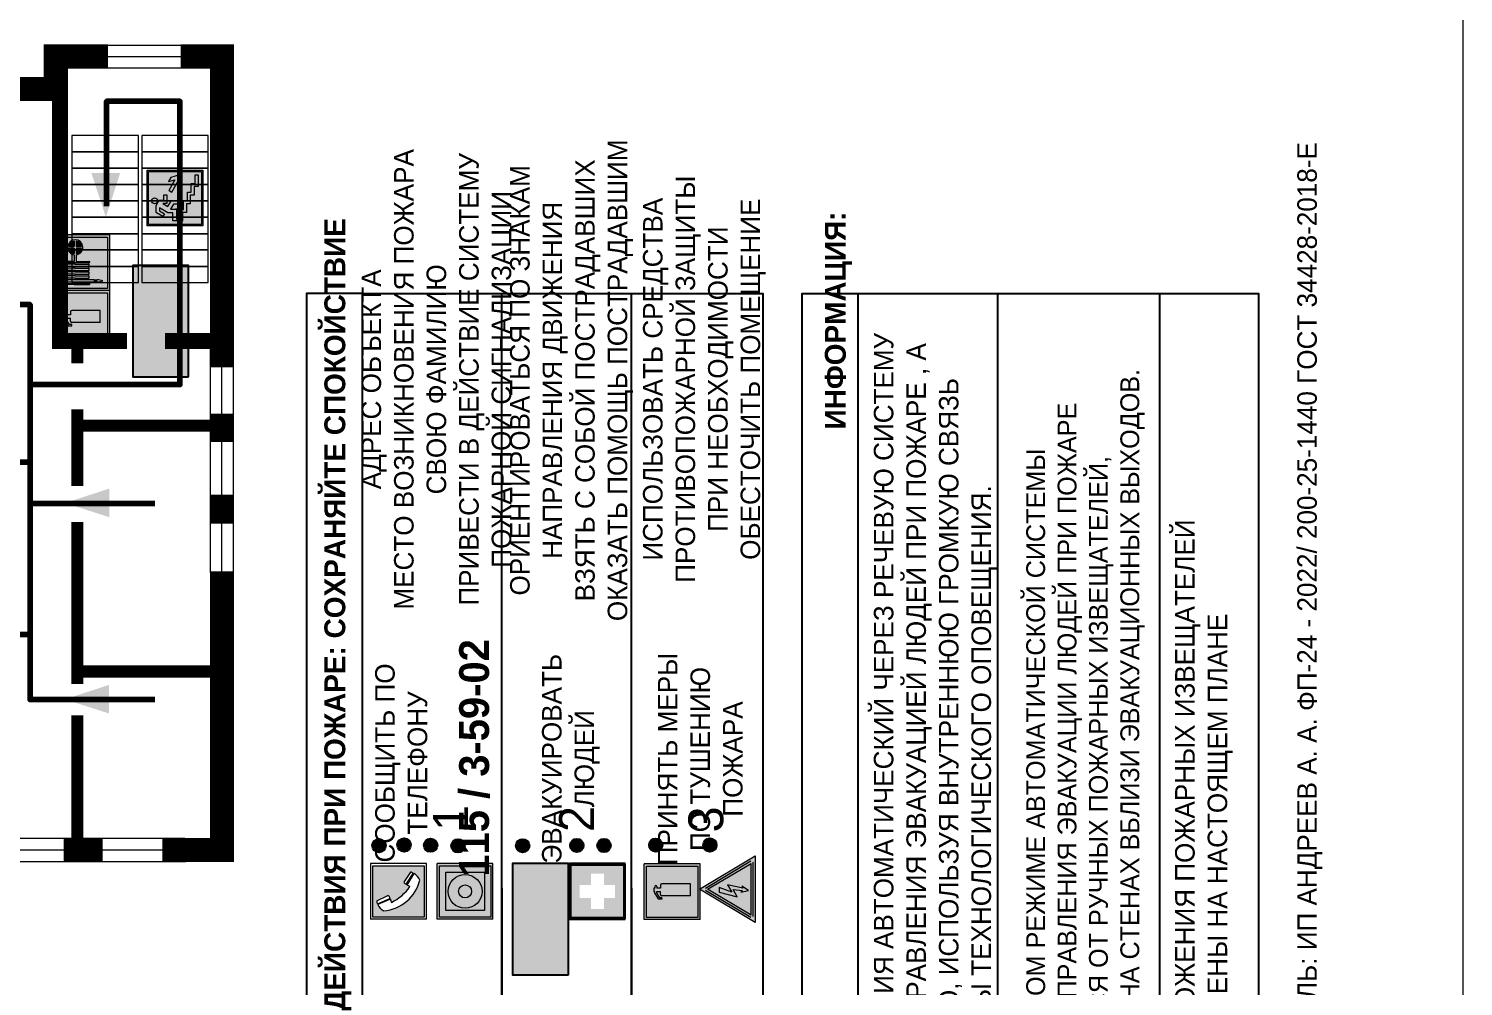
# Model space of a CAD drawing. Header units: millimetres. Extents: x 13114 to 67229, y 22859 to 38520.
# Drawn here: x 21340.9 to 21546.7, y 35237.4 to 35374.9 of the extents above; entities that cross this region are included whole.
import ezdxf

# ---------------------------------------------------------------- set-up
doc = ezdxf.new("R2010")
doc.units = ezdxf.units.MM
doc.layers.add('План_Штампы', color=7, linetype='Continuous')
doc.styles.add('обычный', font='arial.ttf')

# ---------------------------------------------------------------- blocks, each defined once
blk = doc.blocks.new('A$C3E6D3DDE')
at = {"lineweight": 5}
h = blk.add_hatch(color=40, dxfattribs=at)
h.paths.add_polyline_path([(24.1, 1.45), (16.46, -11.35), (31.74, -11.35)])
h.paths.add_polyline_path([(24.09, -0.46), (30.03, -10.41), (18.14, -10.41)], flags=16)
h.paths.add_polyline_path([(24.54, -3.08), (23.41, -6.02), (25.13, -5.01), (24.33, -8.5), (24.82, -8.27), (23.79, -9.86), (23.4, -8.04), (23.8, -8.43), (24.04, -6.29), (22.39, -7.25), (23.44, -3.08)], flags=0)
h = blk.add_hatch(color=256, dxfattribs=at)
h.paths.add_polyline_path([(24.37, 0.03, 0.567511), (23.82, 0.03), (17.59, -10.4, 0.582454), (17.86, -10.88), (30.32, -10.88, 0.582149), (30.6, -10.4)])
h.paths.add_polyline_path([(24.09, -0.46), (18.14, -10.41), (30.03, -10.41)], flags=16)
h.paths.add_polyline_path([(24.54, -3.08), (23.41, -6.02), (25.13, -5.01), (24.33, -8.5), (24.82, -8.27), (23.79, -9.86), (23.4, -8.04), (23.8, -8.43), (24.04, -6.29), (22.39, -7.25), (23.44, -3.08)], flags=0)
h = blk.add_hatch(color=40, dxfattribs=at)
h.paths.add_polyline_path([(24.09, -0.46), (18.14, -10.41), (30.03, -10.41)])
h.paths.add_polyline_path([(24.82, -8.27), (23.79, -9.86), (23.4, -8.04), (23.8, -8.43), (24.04, -6.29), (22.39, -7.25), (23.44, -3.08), (24.54, -3.08), (23.41, -6.02), (25.13, -5.01), (24.33, -8.5)], flags=16)
at = {"color": 40, "lineweight": 5}
for p, q in [((16.46, -11.35), (24.1, 1.45)), ((24.1, 1.45), (31.74, -11.35))]:
    blk.add_line(p, q, dxfattribs=at)
at = {"lineweight": 5}
for p, q in [((17.59, -10.4), (23.82, 0.03)), ((24.37, 0.03), (30.6, -10.4)), ((18.14, -10.41), (24.09, -0.46)), ((23.44, -3.08), (22.39, -7.25)), ((23.41, -6.02), (24.54, -3.08)), ((24.54, -3.08), (23.44, -3.08)), ((24.09, -0.46), (30.03, -10.41)), ((22.39, -7.25), (24.04, -6.29)), ((25.13, -5.01), (23.41, -6.02)), ((24.04, -6.29), (23.8, -8.43)), ((24.33, -8.5), (25.13, -5.01)), ((23.8, -8.43), (23.4, -8.04)), ((23.4, -8.04), (23.79, -9.86)), ((23.79, -9.86), (24.82, -8.27)), ((24.82, -8.27), (24.33, -8.5)), ((17.86, -10.88), (30.32, -10.88)), ((18.14, -10.41), (30.03, -10.41))]:
    blk.add_line(p, q, dxfattribs=at)
at = {"color": 50, "lineweight": 5}
blk.add_line((31.74, -11.35), (16.46, -11.35), dxfattribs=at)
blk = doc.blocks.new('A$C456E1F9C')
at = {"lineweight": 5}
h = blk.add_hatch(color=242, dxfattribs=at)
h.paths.add_polyline_path([(0.51, -1.47), (0.51, -13.26), (12.29, -13.26), (12.29, -1.47)])
h.paths.add_polyline_path([(5.42, -4.95, -0.254479), (4.78, -5.4), (3.52, -2.53, -0.209735), (4.23, -2.4)], flags=16)
h.paths.add_polyline_path([(8.53, -8.6), (10.87, -10.17), (10.54, -10.76), (8.03, -9.13, -0.192251)], flags=16)
h.paths.add_polyline_path([(4.61, -5.49, 0.005518), (3.87, -5.72, 0.128647), (7.49, -10.01, 0.00809), (7.83, -9.33), (10.47, -10.97, -0.16736), (8.99, -12.25, -0.327862), (1.95, -3.95, -0.166952), (3.36, -2.62)], flags=16)
at = {"color": 242, "lineweight": 5}
for p, q in [((0, -13.77), (0, -0.97)), ((12.8, -0.97), (0, -0.97)), ((4.61, -5.49), (3.36, -2.62)), ((3.52, -2.53), (4.78, -5.4)), ((4.23, -2.4), (5.42, -4.95)), ((12.8, -13.77), (12.8, -0.97)), ((7.83, -9.33), (10.47, -10.97)), ((8.03, -9.13), (10.54, -10.76)), ((10.81, -10.12), (8.53, -8.6)), ((10.54, -10.76), (10.8, -10.3)), ((10.8, -10.3), (10.81, -10.12)), ((0, -13.77), (12.8, -13.77))]:
    blk.add_line(p, q, dxfattribs=at)
blk.add_lwpolyline([(0.51, -1.47), (12.29, -1.47), (12.29, -13.26), (0.51, -13.26)], close=True, dxfattribs=at)
for centre, radius, start, end in [((4.59, -5.34), 2.99, 114.2845, 152.1974), ((4.02, -3.27), 0.891, 76.3284, 123.7092), ((11.12, -3.31), 9.19, 183.9915, 256.6009), ((14.98, -39.1), 35.17, 107.1487, 108.4135), ((13.86, -0.94), 11.08, 205.5536, 234.8762), ((4.68, -4.59), 0.824, 276.9621, 334.0723), ((-13.31, 0.8), 23.44, 332.5487, 334.4027), ((8.94, -9.5), 0.989, 114.4092, 157.9388), ((7.87, -9.46), 3, 291.9291, 329.9329)]:
    blk.add_arc(centre, radius, start, end, dxfattribs=at)
blk = doc.blocks.new('A$C54414219')
at = {"true_color": 0xffffff}
h = blk.add_hatch(color=7, dxfattribs=at)
h.paths.add_polyline_path([(2.39, -9.45), (2.39, -18.3), (11.23, -18.3), (11.23, -9.45)], flags=0)
h.paths.add_polyline_path([(10.71, -13.87, -1), (2.92, -13.87, -1)], flags=0)
h.paths.add_polyline_path([(8.3, -13.87, -1), (5.33, -13.87, -1)], flags=0)
h.paths.add_polyline_path([(0.41, -7.47), (0.41, -20.27), (13.21, -20.27), (13.21, -7.47)])
h.paths.add_polyline_path([(0.92, -19.77), (12.71, -19.77), (12.71, -7.98), (0.92, -7.98)], flags=16)
h.paths.add_polyline_path([(11.23, -9.45), (11.23, -18.3), (2.39, -18.3), (2.39, -9.45)], flags=0)
at = {"lineweight": 5}
h = blk.add_hatch(color=242, dxfattribs=at)
h.paths.add_polyline_path([(12.71, -7.98), (0.92, -7.98), (0.92, -19.77), (12.71, -19.77)])
h.paths.add_polyline_path([(11.23, -18.3), (2.39, -18.3), (2.39, -9.45), (11.23, -9.45)], flags=16)
h.paths.add_polyline_path([(10.71, -13.87, -1), (2.92, -13.87, -1)], flags=0)
h.paths.add_polyline_path([(8.3, -13.87, -1), (5.33, -13.87, -1)], flags=0)
at = {"true_color": 0xffffff}
h = blk.add_hatch(color=7, dxfattribs=at)
h.paths.add_polyline_path([(2.39, -9.45), (2.39, -18.3), (11.23, -18.3), (11.23, -9.45)])
h.paths.add_polyline_path([(10.71, -13.87, -1), (2.92, -13.87, -1)], flags=16)
h.paths.add_polyline_path([(8.3, -13.87, -1), (5.33, -13.87, -1)], flags=0)
at = {"lineweight": 5}
h = blk.add_hatch(color=242, dxfattribs=at)
h.paths.add_polyline_path([(2.92, -13.87, 1), (10.71, -13.87, 1)])
h.paths.add_polyline_path([(8.3, -13.87, -1), (5.33, -13.87, -1)], flags=16)
at = {"color": 242, "lineweight": 5}
for p, q in [((0.41, -20.27), (0.41, -7.47)), ((0.41, -7.47), (13.21, -7.47)), ((0.41, -7.47), (13.21, -7.47)), ((13.21, -20.27), (13.21, -7.47)), ((0.41, -20.27), (13.21, -20.27))]:
    blk.add_line(p, q, dxfattribs=at)
for points in [[(0.92, -7.98), (12.71, -7.98), (12.71, -19.77), (0.92, -19.77)], [(2.39, -9.45), (11.23, -9.45), (11.23, -18.3), (2.39, -18.3)]]:
    blk.add_lwpolyline(points, close=True, dxfattribs=at)
for radius in [3.89, 1.49]:
    blk.add_circle((6.81, -13.87), radius, dxfattribs=at)
blk = doc.blocks.new('A$C32E8229D')
at = {"true_color": 0xffffff}
blk.add_hatch(color=7, dxfattribs=at).paths.add_polyline_path([(0, 0), (0, -8), (16, -8), (16, 0)])
h = blk.add_hatch(color=126)
h.paths.add_polyline_path([(0.2, -0.2), (15.8, -0.2), (15.8, -7.8), (0.2, -7.8)])
h.paths.add_polyline_path([(13.49, -2.05), (12.08, -2.05), (11.37, -2.63, 0.162397), (11.29, -2.84), (11.29, -3.63), (10.35, -3.63), (10.35, -4.05), (11.68, -4.05), (11.68, -3.48), (12.26, -4.28), (11.29, -5.1), (11.29, -6.78), (11.85, -6.78), (11.85, -5.44), (12.8, -4.64), (12.8, -5.94), (14.46, -5.94), (14.46, -5.39), (13.45, -5.39), (13.45, -3.97), (12.46, -2.59), (13.15, -2.59), (13.69, -3.34), (14.18, -3)], flags=16)
h.paths.add_polyline_path([(10.74, -1.82, 1), (11.8, -1.82, 1)], flags=16)
h.paths.add_polyline_path([(9.39, -3.59), (5.99, -3.59), (6.56, -3.03), (5.91, -3.03), (5.1, -3.83), (5.91, -4.64), (6.56, -4.64), (5.99, -4.09), (9.39, -4.09)], flags=16)
h.paths.add_polyline_path([(4.29, -1.08), (1.72, -1.08), (1.72, -6.6), (4.29, -6.6)], flags=16)
at = {"color": 126}
blk.add_lwpolyline([(16, -8), (0, -8), (0, 0), (16, 0)], close=True, dxfattribs=at)
blk = doc.blocks.new('A$C18900ED3')
h = blk.add_hatch(color=126)
h.paths.add_polyline_path([(-0.18, -0.18), (-7.02, -0.18), (-7.02, -7.02), (-0.18, -7.02)])
h.paths.add_polyline_path([(-5.89, -4.46), (-5.89, -2.77), (-4.46, -2.77), (-4.46, -1.31), (-2.77, -1.31), (-2.77, -2.77), (-1.33, -2.77), (-1.33, -4.46), (-2.77, -4.46), (-2.77, -5.89), (-4.46, -5.89), (-4.46, -4.46)], flags=16)
at = {"color": 126}
for p, q in [((-7.2, 0), (-7.2, -7.2)), ((0, 0), (-7.2, 0)), ((0, -7.2), (0, 0)), ((-7.02, -7.02), (-7.02, -0.18)), ((-7.02, -0.18), (-0.18, -0.18)), ((-0.18, -0.18), (-0.18, -7.02)), ((-7.2, -7.2), (0, -7.2)), ((-0.18, -7.02), (-7.02, -7.02))]:
    blk.add_line(p, q, dxfattribs=at)
blk = doc.blocks.new('A$C3AD82952')
at = {"true_color": 0xf5f5ff}
h = blk.add_hatch(color=7, dxfattribs=at)
h.dxf.hatch_style = 1
h.paths.add_polyline_path([(8.21, 8.73, 0.414214), (7.89, 9.05), (7.22, 9.05), (7.22, 9.92), (7.59, 9.92, 1), (7.57, 10.36), (7.22, 10.36), (7.22, 10.6), (6.43, 10.6), (6.43, 10.36), (6.01, 10.36), (4.74, 9.59), (4.74, 8.69), (4.98, 8.73), (4.98, 9.26), (6.12, 9.91), (6.43, 9.91), (6.43, 9.05), (5.76, 9.05, 0.414214), (5.44, 8.73), (5.44, 2.2), (8.21, 2.2)], flags=0)
h.paths.add_polyline_path([(12.8, 12.8), (0, 12.8), (0, 0), (12.8, 0)])
h.paths.add_polyline_path([(0.51, 12.29), (12.29, 12.29), (12.29, 0.51), (0.51, 0.51)], flags=16)
h.paths.add_polyline_path([(4.74, 9.59), (6.01, 10.36), (6.43, 10.36), (6.43, 10.6), (7.22, 10.6), (7.22, 10.36), (7.59, 10.36, -0.94586), (7.59, 9.92), (7.22, 9.92), (7.22, 9.05), (7.89, 9.05, -0.414214), (8.21, 8.73), (8.21, 2.2), (5.44, 2.2), (5.44, 8.73, -0.414214), (5.76, 9.05), (6.43, 9.05), (6.43, 9.91), (6.12, 9.91), (4.98, 9.26), (4.98, 8.73), (4.74, 8.69)], flags=0)
h = blk.add_hatch(color=242)
h.dxf.hatch_style = 1
h.paths.add_polyline_path([(12.29, 12.29), (0.51, 12.29), (0.51, 0.51), (12.29, 0.51)])
h.paths.add_polyline_path([(4.74, 8.69), (4.74, 9.59), (6.01, 10.36), (6.43, 10.36), (6.43, 10.6), (7.22, 10.6), (7.22, 10.36), (7.59, 10.36, -0.94586), (7.59, 9.92), (7.22, 9.92), (7.22, 9.05), (7.89, 9.05, -0.414214), (8.21, 8.73), (8.21, 2.2), (5.44, 2.2), (5.44, 8.73, -0.414214), (5.76, 9.05), (6.43, 9.05), (6.43, 9.91), (6.12, 9.91), (4.98, 9.26), (4.98, 8.73)], flags=16)
h = blk.add_hatch(color=7, dxfattribs=at)
h.dxf.hatch_style = 1
h.paths.add_polyline_path([(8.21, 8.73, 0.414214), (7.89, 9.05), (7.22, 9.05), (7.22, 9.92), (7.59, 9.92, 1), (7.57, 10.36), (7.22, 10.36), (7.22, 10.6), (6.43, 10.6), (6.43, 10.36), (6.01, 10.36), (4.74, 9.59), (4.74, 8.69), (4.98, 8.73), (4.98, 9.26), (6.12, 9.91), (6.43, 9.91), (6.43, 9.05), (5.76, 9.05, 0.414214), (5.44, 8.73), (5.44, 2.2), (8.21, 2.2)])
at = {"color": 242, "lineweight": 5}
for p, q in [((0, 0), (0, 12.8)), ((0, 12.8), (12.8, 12.8)), ((6.01, 10.36), (4.74, 9.59)), ((4.98, 9.26), (6.12, 9.91)), ((6.01, 10.36), (6.43, 10.36)), ((6.12, 9.91), (6.43, 9.91)), ((7.22, 10.6), (6.43, 10.6)), ((6.43, 10.6), (6.43, 10.36)), ((6.43, 9.91), (6.43, 9.05)), ((7.22, 10.36), (7.22, 10.6)), ((7.59, 10.36), (7.22, 10.36)), ((7.22, 9.05), (7.22, 9.92)), ((7.59, 9.92), (7.22, 9.92)), ((12.8, 0), (12.8, 12.8)), ((4.74, 9.59), (4.74, 8.69)), ((4.74, 8.69), (4.98, 8.73)), ((4.98, 8.73), (4.98, 9.26)), ((5.44, 2.2), (5.44, 8.73)), ((5.76, 9.05), (6.43, 9.05)), ((7.89, 9.05), (7.22, 9.05)), ((8.21, 2.2), (8.21, 8.73)), ((0, 0), (12.8, 0)), ((5.44, 2.2), (8.21, 2.2))]:
    blk.add_line(p, q, dxfattribs=at)
blk.add_lwpolyline([(0.51, 12.29), (12.29, 12.29), (12.29, 0.51), (0.51, 0.51)], close=True, dxfattribs=at)
for centre, radius, start, end in [((7.58, 10.14), 0.223, 273.1875, 86.8125), ((5.76, 8.73), 0.32, 90, 180), ((7.89, 8.73), 0.32, 0, 90)]:
    blk.add_arc(centre, radius, start, end, dxfattribs=at)
blk = doc.blocks.new('A$C7B4425F7')
at = {"true_color": 0xffffff}
blk.add_hatch(color=7, dxfattribs=at).paths.add_polyline_path([(0, 0), (-16, 0), (-16, -8), (0, -8)])
h = blk.add_hatch(color=126)
h.paths.add_polyline_path([(-0.2, -0.2), (-15.8, -0.2), (-15.8, -7.8), (-0.2, -7.8)])
h.paths.add_polyline_path([(-11.76, -2.03), (-11.76, -3.66), (-11.17, -3.66, -0.568275), (-11.17, -6.18), (-12.58, -6.18), (-12.58, -2.03)], flags=16)
h.paths.add_polyline_path([(-13.33, -4.12, -0.495768), (-13.59, -6.18), (-15.03, -6.18), (-15.03, -2.03), (-13.59, -2.03, -0.487973)], flags=16)
h.paths.add_polyline_path([(-10.25, -2.03), (-9.48, -2.03), (-9.48, -6.18), (-10.25, -6.18)], flags=16)
h.paths.add_polyline_path([(-13.84, -3.69), (-14.24, -3.69), (-14.24, -3.03), (-13.9, -3.03, -0.692621)], flags=0)
h.paths.add_polyline_path([(-9.15, -2.03), (-8.4, -2.03), (-8.04, -3.07), (-7.68, -2.03), (-6.93, -2.03), (-7.64, -4.1), (-6.93, -6.18), (-7.68, -6.18), (-8.04, -5.14), (-8.4, -6.18), (-9.15, -6.18), (-8.44, -4.1)], flags=16)
h.paths.add_polyline_path([(-11.76, -4.46), (-11.42, -4.46, -0.692621), (-11.36, -5.12), (-11.76, -5.12)], flags=0)
h.paths.add_polyline_path([(-13.9, -5.2), (-14.24, -5.2), (-14.24, -4.55), (-13.84, -4.55, -0.708038)], flags=0)
edge = h.paths.add_edge_path(flags=16)
edge.add_ellipse((-5.51, -4.08), major_axis=(0, 2.05), ratio=0.586184, start_angle=0, end_angle=360)
edge = h.paths.add_edge_path(flags=0)
edge.add_ellipse((-5.51, -4.08), major_axis=(0, 1.14), ratio=0.454828, start_angle=0, end_angle=360)
h.paths.add_polyline_path([(-4.13, -4.96, 0.377264), (-3.48, -4.52, 0.0555), (-3.16, -2.03), (-1.66, -2.03), (-1.66, -4.96), (-0.96, -4.96), (-0.96, -7.01), (-1.75, -7.01), (-1.75, -6.18), (-3.3, -6.18), (-3.3, -7.02), (-4.13, -7.02)], flags=16)
h.paths.add_polyline_path([(-2.73, -2.91), (-2.28, -2.91), (-2.28, -4.96), (-3.05, -4.96, 0.079136)], flags=0)
at = {"color": 126}
blk.add_lwpolyline([(-16, -8), (0, -8), (0, 0), (-16, 0)], close=True, dxfattribs=at)
blk = doc.blocks.new('вниз')
at = {"lineweight": 0, "true_color": 0xffffff}
h = blk.add_hatch(color=7, dxfattribs=at)
h.dxf.hatch_style = 1
h.paths.add_polyline_path([(40994.51, -4472.22), (40986.51, -4472.22), (40986.51, -4480.22), (40994.51, -4480.22)])
h.paths.add_polyline_path([(40994.31, -4472.42), (40994.31, -4480.01), (40986.71, -4480.01), (40986.71, -4472.42)], flags=16)
h.paths.add_polyline_path([(40988.43, -4473.53), (40989.43, -4473.53), (40990.19, -4473.96), (40990.19, -4474.6), (40991, -4474.6), (40991, -4475.06), (40989.73, -4475.06), (40989.73, -4474.46), (40989.3, -4475.18), (40990.17, -4475.7), (40990.17, -4477.11), (40989.63, -4477.11), (40989.63, -4476.01), (40988.94, -4475.59), (40988.94, -4476.46), (40988.94, -4476.46), (40987.47, -4476.46), (40987.26, -4476.46), (40987.26, -4475.92), (40988.4, -4475.92), (40988.4, -4475.2), (40989.1, -4473.99), (40988.66, -4473.99), (40988.24, -4474.7), (40987.86, -4474.47), (40988.41, -4473.56)], flags=0)
h.paths.add_polyline_path([(40990.55, -4473.29, -1), (40989.69, -4473.29, -1)], flags=0)
h.paths.add_polyline_path([(40988.85, -4476.89), (40988.85, -4477.43), (40990.1, -4477.43), (40990.1, -4477.99), (40991.34, -4477.99), (40991.34, -4478.54), (40992.59, -4478.54), (40992.59, -4479.09), (40993.83, -4479.09), (40993.83, -4479.52), (40992.17, -4479.52), (40992.17, -4478.97), (40990.91, -4478.97), (40990.91, -4478.41), (40989.68, -4478.41), (40989.68, -4477.86), (40988.43, -4477.86), (40988.43, -4477.31), (40987.6, -4477.31), (40987.18, -4477.31), (40987.18, -4476.89)], flags=0)
h.paths.add_polyline_path([(40991.61, -4475.33), (40993.12, -4476.2), (40992.9, -4475.27), (40993.48, -4475.6), (40993.83, -4476.88), (40992.56, -4477.22), (40991.97, -4476.88), (40992.9, -4476.61), (40991.38, -4475.74), (40991.58, -4475.39)], flags=0)
h.paths.add_polyline_path([(40990.19, -4473.96), (40989.43, -4473.53), (40988.43, -4473.53), (40988.41, -4473.56), (40987.86, -4474.47), (40988.24, -4474.7), (40988.66, -4473.99), (40989.1, -4473.99), (40988.4, -4475.2), (40988.4, -4475.92), (40987.26, -4475.92), (40987.26, -4476.46), (40987.47, -4476.46), (40988.94, -4476.46), (40988.94, -4476.27), (40988.94, -4475.59), (40989.63, -4476.01), (40989.63, -4477.11), (40990.17, -4477.11), (40990.17, -4475.7), (40989.3, -4475.18), (40989.73, -4474.46), (40989.73, -4475.06), (40991, -4475.06), (40991, -4474.6), (40990.19, -4474.6)], flags=0)
h.paths.add_polyline_path([(40990.55, -4473.29, 1), (40989.69, -4473.29, 1)], flags=0)
h.paths.add_polyline_path([(40991.61, -4475.33), (40991.58, -4475.39), (40991.38, -4475.74), (40992.9, -4476.61), (40991.97, -4476.88), (40992.56, -4477.22), (40993.83, -4476.88), (40993.48, -4475.6), (40992.9, -4475.27), (40993.12, -4476.2)], flags=0)
h.paths.add_polyline_path([(40990.1, -4477.43), (40988.85, -4477.43), (40988.85, -4476.89), (40987.18, -4476.89), (40987.18, -4477.31), (40987.6, -4477.31), (40988.43, -4477.31), (40988.43, -4477.86), (40989.68, -4477.86), (40989.68, -4478.41), (40990.91, -4478.41), (40990.91, -4478.97), (40992.17, -4478.97), (40992.17, -4479.52), (40993.83, -4479.52), (40993.83, -4479.09), (40992.59, -4479.09), (40992.59, -4478.54), (40991.34, -4478.54), (40991.34, -4477.99), (40990.1, -4477.99)], flags=0)
at = {"lineweight": 0}
h = blk.add_hatch(color=126, dxfattribs=at)
h.dxf.hatch_style = 1
h.paths.add_polyline_path([(40994.31, -4472.42), (40986.71, -4472.42), (40986.71, -4480.01), (40994.31, -4480.01)])
h.paths.add_polyline_path([(40988.43, -4473.53), (40989.43, -4473.53), (40990.19, -4473.96), (40990.19, -4474.6), (40991, -4474.6), (40991, -4475.06), (40989.73, -4475.06), (40989.73, -4474.46), (40989.3, -4475.18), (40990.17, -4475.7), (40990.17, -4477.11), (40989.63, -4477.11), (40989.63, -4476.01), (40988.94, -4475.59), (40988.94, -4476.46), (40988.94, -4476.46), (40987.47, -4476.46), (40987.26, -4476.46), (40987.26, -4475.92), (40988.4, -4475.92), (40988.4, -4475.2), (40989.1, -4473.99), (40988.66, -4473.99), (40988.24, -4474.7), (40987.86, -4474.47), (40988.41, -4473.56)], flags=16)
h.paths.add_polyline_path([(40990.55, -4473.29, -1), (40989.69, -4473.29, -1)], flags=16)
h.paths.add_polyline_path([(40988.85, -4476.89), (40988.85, -4477.43), (40990.1, -4477.43), (40990.1, -4477.99), (40991.34, -4477.99), (40991.34, -4478.54), (40992.59, -4478.54), (40992.59, -4479.09), (40993.83, -4479.09), (40993.83, -4479.52), (40992.17, -4479.52), (40992.17, -4478.97), (40990.91, -4478.97), (40990.91, -4478.41), (40989.68, -4478.41), (40989.68, -4477.86), (40988.43, -4477.86), (40988.43, -4477.31), (40987.6, -4477.31), (40987.18, -4477.31), (40987.18, -4476.89)], flags=16)
h.paths.add_polyline_path([(40991.61, -4475.33), (40993.12, -4476.2), (40992.9, -4475.27), (40993.48, -4475.6), (40993.83, -4476.88), (40992.56, -4477.22), (40991.97, -4476.88), (40992.9, -4476.61), (40991.38, -4475.74), (40991.58, -4475.39)], flags=16)
at = {"lineweight": 0, "true_color": 0xffffff}
h = blk.add_hatch(color=7, dxfattribs=at)
h.dxf.hatch_style = 1
h.paths.add_polyline_path([(40989.73, -4474.46), (40989.73, -4475.06), (40991, -4475.06), (40991, -4474.6), (40990.19, -4474.6), (40990.19, -4473.96), (40989.43, -4473.53), (40988.43, -4473.53), (40988.41, -4473.56), (40987.86, -4474.47), (40988.24, -4474.7), (40988.66, -4473.99), (40989.1, -4473.99), (40988.4, -4475.2), (40988.4, -4475.92), (40987.26, -4475.92), (40987.26, -4476.46), (40987.47, -4476.46), (40988.94, -4476.46), (40988.94, -4475.59), (40989.63, -4476.01), (40989.63, -4477.11), (40990.17, -4477.11), (40990.17, -4475.7), (40989.3, -4475.18)])
h.paths.add_polyline_path([(40989.69, -4473.29, 1), (40990.55, -4473.29, 1)])
h.paths.add_polyline_path([(40991.61, -4475.33), (40991.58, -4475.39), (40991.38, -4475.74), (40992.9, -4476.61), (40991.97, -4476.88), (40992.56, -4477.22), (40993.83, -4476.88), (40993.48, -4475.6), (40992.9, -4475.27), (40993.12, -4476.2)])
h.paths.add_polyline_path([(40990.1, -4477.43), (40988.85, -4477.43), (40988.85, -4476.89), (40987.18, -4476.89), (40987.18, -4477.31), (40987.6, -4477.31), (40988.43, -4477.31), (40988.43, -4477.86), (40989.68, -4477.86), (40989.68, -4478.41), (40990.91, -4478.41), (40990.91, -4478.97), (40992.17, -4478.97), (40992.17, -4479.52), (40993.83, -4479.52), (40993.83, -4479.09), (40992.59, -4479.09), (40992.59, -4478.54), (40991.34, -4478.54), (40991.34, -4477.99), (40990.1, -4477.99)])
at = {"color": 126, "lineweight": 0}
for points in [[(40986.51, -4472.22), (40994.51, -4472.22), (40994.51, -4480.22), (40986.51, -4480.22)], [(40986.71, -4472.42), (40994.31, -4472.42), (40994.31, -4480.01), (40986.71, -4480.01)]]:
    blk.add_lwpolyline(points, close=True, dxfattribs=at)
for points in [[(40987.47, -4476.46), (40987.26, -4476.46), (40987.26, -4475.92), (40988.4, -4475.92), (40988.4, -4475.2), (40989.1, -4473.99), (40988.66, -4473.99), (40988.24, -4474.7), (40987.86, -4474.47), (40988.41, -4473.56), (40988.43, -4473.53), (40989.43, -4473.53), (40990.19, -4473.96), (40990.19, -4474.6), (40991, -4474.6), (40991, -4475.06), (40989.73, -4475.06), (40989.73, -4474.46), (40989.3, -4475.18), (40990.17, -4475.7), (40990.17, -4477.11), (40989.63, -4477.11), (40989.63, -4476.01), (40988.94, -4475.59), (40988.94, -4476.46)], [(40987.47, -4476.46), (40988.94, -4476.46), (40988.94, -4476.27)], [(40991.58, -4475.39), (40991.38, -4475.74), (40992.9, -4476.61), (40991.97, -4476.88), (40992.56, -4477.22), (40993.83, -4476.88), (40993.48, -4475.6), (40992.9, -4475.27), (40993.12, -4476.2), (40991.61, -4475.33), (40991.58, -4475.39)], [(40987.6, -4477.31), (40987.18, -4477.31), (40987.18, -4476.89), (40988.85, -4476.89), (40988.85, -4477.43), (40990.1, -4477.43), (40990.1, -4477.99), (40991.34, -4477.99), (40991.34, -4478.54), (40992.59, -4478.54), (40992.59, -4479.09), (40993.83, -4479.09), (40993.83, -4479.52), (40992.17, -4479.52), (40992.17, -4478.97), (40990.91, -4478.97), (40990.91, -4478.41), (40989.68, -4478.41), (40989.68, -4477.86), (40988.43, -4477.86), (40988.43, -4477.31), (40987.6, -4477.31)]]:
    blk.add_lwpolyline(points, dxfattribs=at)
blk.add_circle((40990.12, -4473.29), 0.432, dxfattribs=at)
blk = doc.blocks.new('A$C37112FD5')
at = {"true_color": 0xf5f5ff}
h = blk.add_hatch(color=7, dxfattribs=at)
h.dxf.hatch_style = 1
h.paths.add_polyline_path([(12.8, -7.4), (0, -7.4), (0, -20.2), (12.8, -20.2)])
h.paths.add_polyline_path([(12.29, -7.91), (12.29, -19.69), (0.51, -19.69), (0.51, -7.91)], flags=16)
h.paths.add_polyline_path([(4.98, -9.04, -0.42597), (5.17, -9.22), (5.17, -12.25), (5.17, -15.29, -0.432244), (4.98, -15.47), (4.83, -15.47, -0.42597), (4.64, -15.29), (4.64, -12.25), (4.64, -9.22, -0.432244), (4.83, -9.04)], flags=0)
h.paths.add_polyline_path([(4.28, -9.22), (4.28, -12.25), (4.28, -15.29, -0.432244), (4.09, -15.47), (3.94, -15.47, -0.42597), (3.75, -15.29), (3.75, -12.25), (3.75, -9.22, -0.432244), (3.94, -9.04), (4.09, -9.04, -0.42597)], flags=0)
h.paths.add_polyline_path([(5.72, -9.04), (5.87, -9.04, -0.42597), (6.06, -9.22), (6.06, -12.25), (6.06, -15.29, -0.432244), (5.87, -15.47), (5.72, -15.47, -0.42597), (5.53, -15.29), (5.53, -12.25), (5.53, -9.22, -0.432244)], flags=0)
h.paths.add_polyline_path([(6.42, -8.9), (6.5, -8.9, -0.42597), (6.69, -9.08), (6.69, -12.03), (8.21, -12.03, -15.824349), (8.21, -12.47), (6.69, -12.47), (6.69, -15.42, -0.432244), (6.5, -15.6), (6.42, -15.6)], flags=0)
h.paths.add_polyline_path([(3.39, -9.22), (3.39, -12.25), (3.39, -15.29, -0.432244), (3.2, -15.47), (3.05, -15.47, -0.42597), (2.85, -15.29), (2.85, -12.25), (2.85, -9.22, -0.432244), (3.05, -9.04), (3.2, -9.04, -0.42597)], flags=0)
h.paths.add_polyline_path([(2.5, -9.22), (2.5, -16.71), (1.96, -16.71), (1.96, -9.22, -0.432244), (2.15, -9.04), (2.31, -9.04, -0.42597)], flags=0)
h.paths.add_polyline_path([(1.61, -8.9), (1.61, -15.6), (1.57, -15.6, -0.42597), (1.37, -15.42), (1.37, -12.03), (1.37, -9.09, -0.432244), (1.57, -8.9)], flags=0)
h.paths.add_polyline_path([(9.76, -10.81), (9.76, -12.03), (8.49, -12.03, -0.336371)], flags=0)
h.paths.add_polyline_path([(8.49, -12.47), (9.76, -12.47), (9.76, -13.7, -0.336371)], flags=0)
h.paths.add_polyline_path([(10.11, -10.81, -0.336371), (11.38, -12.03), (10.11, -12.03)], flags=0)
h.paths.add_polyline_path([(10.11, -12.47), (11.38, -12.47, -0.336371), (10.11, -13.7)], flags=0)
h.paths.add_polyline_path([(2.5, -16.84), (2.5, -17.05), (1.97, -17.05), (1.97, -16.84)], flags=0)
h.paths.add_polyline_path([(2.5, -17.24, -0.033778), (2.24, -18.6, -0.033778), (1.97, -17.24)], flags=0)
h = blk.add_hatch(color=242)
h.dxf.hatch_style = 1
h.paths.add_polyline_path([(12.29, -7.91), (0.51, -7.91), (0.51, -19.69), (12.29, -19.69)])
h.paths.add_polyline_path([(6.42, -15.6), (6.42, -8.9), (6.5, -8.9, -0.42597), (6.69, -9.08), (6.69, -12.03), (8.21, -12.03, -15.824349), (8.21, -12.47), (6.69, -12.47), (6.69, -15.42, -0.432244), (6.5, -15.6)], flags=16)
h.paths.add_polyline_path([(5.87, -15.47), (5.72, -15.47, -0.42597), (5.53, -15.29), (5.53, -12.25), (5.53, -9.22, -0.432244), (5.72, -9.04), (5.87, -9.04, -0.42597), (6.06, -9.22), (6.06, -12.25), (6.06, -15.29, -0.432244)], flags=16)
h.paths.add_polyline_path([(4.98, -15.47), (4.83, -15.47, -0.42597), (4.64, -15.29), (4.64, -12.25), (4.64, -9.22, -0.432244), (4.83, -9.04), (4.98, -9.04, -0.42597), (5.17, -9.22), (5.17, -12.25), (5.17, -15.29, -0.432244)], flags=16)
h.paths.add_polyline_path([(4.09, -15.47), (3.94, -15.47, -0.42597), (3.75, -15.29), (3.75, -12.25), (3.75, -9.22, -0.432244), (3.94, -9.04), (4.09, -9.04, -0.42597), (4.28, -9.22), (4.28, -12.25), (4.28, -15.29, -0.432244)], flags=16)
h.paths.add_polyline_path([(3.2, -15.47), (3.05, -15.47, -0.42597), (2.85, -15.29), (2.85, -12.25), (2.85, -9.22, -0.432244), (3.05, -9.04), (3.2, -9.04, -0.42597), (3.39, -9.22), (3.39, -12.25), (3.39, -15.29, -0.432244)], flags=16)
h.paths.add_polyline_path([(2.5, -17.05), (1.97, -17.05), (1.97, -16.84), (2.5, -16.84)], flags=16)
h.paths.add_polyline_path([(2.5, -17.24, -0.033778), (2.24, -18.6, -0.033778), (1.97, -17.24)], flags=16)
h.paths.add_polyline_path([(2.5, -16.71), (1.96, -16.71), (1.96, -9.22, -0.432244), (2.15, -9.04), (2.31, -9.04, -0.42597), (2.5, -9.22)], flags=16)
h.paths.add_polyline_path([(1.61, -15.6), (1.57, -15.6, -0.42597), (1.37, -15.42), (1.37, -12.03), (1.37, -9.09, -0.432244), (1.57, -8.9), (1.61, -8.9)], flags=16)
h.paths.add_polyline_path([(8.49, -12.47), (9.76, -12.47), (9.76, -13.7, -0.336371)], flags=0)
h.paths.add_polyline_path([(10.11, -13.7), (10.11, -12.47), (11.38, -12.47, -0.336371)], flags=0)
h.paths.add_polyline_path([(8.49, -12.03, -0.336371), (9.76, -10.81), (9.76, -12.03)], flags=0)
h.paths.add_polyline_path([(10.11, -12.03), (10.11, -10.81, -0.336371), (11.38, -12.03)], flags=0)
h = blk.add_hatch(color=7, dxfattribs=at)
h.dxf.hatch_style = 1
h.paths.add_polyline_path([(1.61, -8.9), (1.57, -8.9, 0.432244), (1.37, -9.09), (1.37, -12.03), (1.37, -15.42, 0.42597), (1.57, -15.6), (1.61, -15.6)])
h.paths.add_polyline_path([(2.5, -9.22, 0.42597), (2.31, -9.04), (2.15, -9.04, 0.432244), (1.96, -9.22), (1.96, -16.71), (2.5, -16.71)])
h.paths.add_polyline_path([(2.5, -16.84), (1.97, -16.84), (1.97, -17.05), (2.5, -17.05)])
h.paths.add_polyline_path([(2.5, -17.24), (1.97, -17.24, 0.033778), (2.24, -18.6, 0.033778)])
h.paths.add_polyline_path([(3.39, -12.25), (3.39, -9.22, 0.42597), (3.2, -9.04), (3.05, -9.04, 0.432244), (2.85, -9.22), (2.85, -12.25), (2.85, -15.29, 0.42597), (3.05, -15.47), (3.2, -15.47, 0.432244), (3.39, -15.29)])
h.paths.add_polyline_path([(4.28, -12.25), (4.28, -9.22, 0.42597), (4.09, -9.04), (3.94, -9.04, 0.432244), (3.75, -9.22), (3.75, -12.25), (3.75, -15.29, 0.42597), (3.94, -15.47), (4.09, -15.47, 0.432244), (4.28, -15.29)])
h.paths.add_polyline_path([(5.17, -12.25), (5.17, -9.22, 0.42597), (4.98, -9.04), (4.83, -9.04, 0.432244), (4.64, -9.22), (4.64, -12.25), (4.64, -15.29, 0.42597), (4.83, -15.47), (4.98, -15.47, 0.432244), (5.17, -15.29)])
h.paths.add_polyline_path([(6.06, -12.25), (6.06, -9.22, 0.42597), (5.87, -9.04), (5.72, -9.04, 0.432244), (5.53, -9.22), (5.53, -12.25), (5.53, -15.29, 0.42597), (5.72, -15.47), (5.87, -15.47, 0.432244), (6.06, -15.29)])
h.paths.add_polyline_path([(6.69, -12.47), (8.21, -12.47, 15.824349), (8.21, -12.03), (6.69, -12.03), (6.69, -9.08, 0.42597), (6.5, -8.9), (6.42, -8.9), (6.42, -15.6), (6.5, -15.6, 0.432244), (6.69, -15.42)])
h.paths.add_polyline_path([(8.49, -12.47), (9.76, -12.47), (9.76, -13.7, -0.336371)], flags=16)
h.paths.add_polyline_path([(8.49, -12.03, -0.336371), (9.76, -10.81), (9.76, -12.03)], flags=16)
h.paths.add_polyline_path([(10.11, -12.47), (11.38, -12.47, -0.336371), (10.11, -13.7)], flags=16)
h.paths.add_polyline_path([(10.11, -12.03), (10.11, -10.81, -0.336371), (11.38, -12.03)], flags=16)
h = blk.add_hatch(color=242)
h.dxf.hatch_style = 1
h.paths.add_polyline_path([(9.76, -10.81, 0.336371), (8.49, -12.03), (9.76, -12.03)])
h.paths.add_polyline_path([(10.11, -10.81), (10.11, -12.03), (11.38, -12.03, 0.336371)])
h.paths.add_polyline_path([(11.38, -12.47), (10.11, -12.47), (10.11, -13.7, 0.336371)])
h.paths.add_polyline_path([(9.76, -12.47), (8.49, -12.47, 0.336371), (9.76, -13.7)])
at = {"color": 242, "lineweight": 5}
for p, q in [((0, -20.2), (0, -7.4)), ((0, -7.4), (12.8, -7.4)), ((1.37, -12.03), (1.37, -9.08)), ((1.57, -8.9), (1.61, -8.9)), ((1.61, -8.9), (1.61, -15.6)), ((1.96, -16.71), (1.96, -9.22)), ((2.15, -9.04), (2.31, -9.04)), ((2.5, -16.71), (2.5, -9.22)), ((2.85, -12.25), (2.85, -9.22)), ((3.05, -9.04), (3.2, -9.04)), ((3.39, -12.25), (3.39, -9.22)), ((3.75, -12.25), (3.75, -9.22)), ((3.94, -9.04), (4.09, -9.04)), ((4.28, -12.25), (4.28, -9.22)), ((4.64, -12.25), (4.64, -9.22)), ((4.83, -9.04), (4.98, -9.04)), ((5.17, -12.25), (5.17, -9.22)), ((5.53, -12.25), (5.53, -9.22)), ((5.72, -9.04), (5.87, -9.04)), ((6.06, -12.25), (6.06, -9.22)), ((6.42, -8.9), (6.42, -15.6)), ((6.5, -8.9), (6.42, -8.9)), ((6.69, -12.03), (6.69, -9.08)), ((12.8, -20.2), (12.8, -7.4)), ((1.37, -12.03), (1.37, -15.42)), ((2.85, -12.25), (2.85, -15.29)), ((3.39, -12.25), (3.39, -15.29)), ((3.75, -12.25), (3.75, -15.29)), ((4.28, -12.25), (4.28, -15.29)), ((4.64, -12.25), (4.64, -15.29)), ((5.17, -12.25), (5.17, -15.29)), ((5.53, -12.25), (5.53, -15.29)), ((6.06, -12.25), (6.06, -15.29)), ((8.21, -12.03), (6.69, -12.03)), ((8.21, -12.47), (6.69, -12.47)), ((6.69, -12.47), (6.69, -15.42)), ((9.76, -12.03), (8.49, -12.03)), ((9.76, -12.47), (8.49, -12.47)), ((9.76, -10.81), (9.76, -12.03)), ((9.76, -12.47), (9.76, -13.7)), ((10.11, -10.81), (10.11, -12.03)), ((11.38, -12.03), (10.11, -12.03)), ((11.38, -12.47), (10.11, -12.47)), ((10.11, -12.47), (10.11, -13.7)), ((1.57, -15.6), (1.61, -15.6)), ((3.05, -15.47), (3.2, -15.47)), ((3.94, -15.47), (4.09, -15.47)), ((4.83, -15.47), (4.98, -15.47)), ((5.72, -15.47), (5.87, -15.47)), ((6.42, -15.6), (6.5, -15.6)), ((1.96, -16.71), (2.5, -16.71)), ((1.97, -16.84), (2.5, -16.84)), ((1.97, -17.05), (1.97, -16.84)), ((2.5, -17.05), (1.97, -17.05)), ((1.97, -17.24), (2.5, -17.24)), ((2.5, -16.84), (2.5, -17.05)), ((0, -20.2), (12.8, -20.2))]:
    blk.add_line(p, q, dxfattribs=at)
blk.add_lwpolyline([(0.51, -7.91), (12.29, -7.91), (12.29, -19.69), (0.51, -19.69)], close=True, dxfattribs=at)
for centre, radius, start, end in [((1.56, -9.09), 0.182, 87.1027, 180.6071), ((2.15, -9.22), 0.182, 87.1027, 180.6071), ((2.32, -9.22), 0.182, 359.3929, 92.8973), ((3.04, -9.22), 0.182, 87.1027, 180.6071), ((3.21, -9.22), 0.182, 359.3929, 92.8973), ((3.93, -9.22), 0.182, 87.1027, 180.6071), ((4.1, -9.22), 0.182, 359.3929, 92.8973), ((4.82, -9.22), 0.182, 87.1027, 180.6071), ((4.99, -9.22), 0.182, 359.3929, 92.8973), ((5.71, -9.22), 0.182, 87.1027, 180.6071), ((5.88, -9.22), 0.182, 359.3929, 92.8973), ((6.51, -9.09), 0.182, 359.3929, 92.8973), ((9.93, -12.25), 1.74, 187.2319, 172.7681), ((9.93, -12.25), 1.46, 96.9927, 171.3585), ((9.93, -12.25), 1.46, 188.6415, 263.0073), ((9.93, -12.25), 1.46, 8.6415, 83.0073), ((9.93, -12.25), 1.46, 276.9927, 351.3585), ((1.56, -15.42), 0.182, 179.3929, 272.8973), ((3.04, -15.29), 0.182, 179.3929, 272.8973), ((3.21, -15.29), 0.182, 267.1027, 0.6071), ((3.93, -15.29), 0.182, 179.3929, 272.8973), ((4.1, -15.29), 0.182, 267.1027, 0.6071), ((4.82, -15.29), 0.182, 179.3929, 272.8973), ((4.99, -15.29), 0.182, 267.1027, 0.6071), ((5.71, -15.29), 0.182, 179.3929, 272.8973), ((5.88, -15.29), 0.182, 267.1027, 0.6071), ((6.51, -15.42), 0.182, 267.1027, 0.6071), ((12.17, -15.98), 10.27, 187.041, 194.7793), ((-7.7, -15.98), 10.27, 345.2207, 352.959)]:
    blk.add_arc(centre, radius, start, end, dxfattribs=at)

msp = doc.modelspace()

# ---------------------------------------------------------------- hatches: boundary and pattern name
at = {"lineweight": 0}
h = msp.add_hatch(color=256, dxfattribs=at)
h.dxf.hatch_style = 1
h.paths.add_polyline_path([(21391.13, 35256.65, 1), (21391.13, 35258.58, 1)])
h = msp.add_hatch(color=256, dxfattribs=at)
h.dxf.hatch_style = 1
h.paths.add_polyline_path([(21394.72, 35256.75, 1), (21394.72, 35258.69, 1)])
h = msp.add_hatch(color=256, dxfattribs=at)
h.dxf.hatch_style = 1
h.paths.add_polyline_path([(21398.53, 35256.72, 1), (21398.53, 35258.65, 1)])
h = msp.add_hatch(color=256, dxfattribs=at)
h.dxf.hatch_style = 1
h.paths.add_polyline_path([(21402.46, 35256.63, 1), (21402.46, 35258.57, 1)])
h = msp.add_hatch(color=256, dxfattribs=at)
h.dxf.hatch_style = 1
h.paths.add_polyline_path([(21411.73, 35256.65, 1), (21411.73, 35258.58, 1)])
h = msp.add_hatch(color=256, dxfattribs=at)
h.dxf.hatch_style = 1
h.paths.add_polyline_path([(21419.51, 35256.69, 1), (21419.51, 35258.62, 1)])
h = msp.add_hatch(color=256, dxfattribs=at)
h.dxf.hatch_style = 1
h.paths.add_polyline_path([(21423.41, 35256.68, 1), (21423.41, 35258.61, 1)])
h = msp.add_hatch(color=256, dxfattribs=at)
h.dxf.hatch_style = 1
h.paths.add_polyline_path([(21430.83, 35256.74, 1), (21430.83, 35258.67, 1)])
h = msp.add_hatch(color=256, dxfattribs=at)
h.dxf.hatch_style = 1
h.paths.add_polyline_path([(21438.6, 35256.74, 1), (21438.6, 35258.67, 1)])

# ---------------------------------------------------------------- linework, layer by layer
at = {"color": 5, "lineweight": 0}
msp.add_lwpolyline([(20946.69, 35158.23), (21546.69, 35158.23), (21546.69, 35553.23), (20946.69, 35553.23)], close=True, dxfattribs=at)
at = {"lineweight": 0}
for points, const_width in [([(21352.22, 35370.9), (21344.76, 35370.9), (21344.76, 35366.23), (21333.04, 35366.23)], 3.46), ([(21345.35, 35370.16), (21345.35, 35330.05), (21354.98, 35330.05)], 2.31), ([(21368.59, 35326.29), (21368.59, 35370.9), (21362.69, 35370.9)], 3.46), ([(21347.84, 35330.03), (21347.84, 35326.84)], 1.73), ([(21368.59, 35330.05), (21360.41, 35330.05)], 2.31), ([(21347.84, 35320.27), (21347.84, 35309.23)], 1.73), ([(21368.59, 35315.58), (21368.59, 35319.64)], 3.46), ([(21347.84, 35317.92), (21367.87, 35317.92)], 1.73), ([(21368.59, 35303.84), (21368.59, 35307.99)], 3.46), ([(21347.84, 35304.06), (21347.84, 35280.83)], 1.73), ([(21360.03, 35257.01), (21368.59, 35257.01), (21368.59, 35296.98)], 3.46), ([(21347.84, 35282.62), (21367.61, 35282.62)], 1.73), ([(21347.84, 35276.31), (21347.84, 35257.44)], 1.73), ([(21345.87, 35257.01), (21351.48, 35257.01)], 3.46)]:
    msp.add_lwpolyline(points, dxfattribs=dict(at, const_width=const_width))
for points in [[(21352.2, 35372.53), (21366.51, 35372.53)], [(21351.79, 35369.27), (21366.11, 35369.27)], [(21352.22, 35370.9), (21366.53, 35370.9)], [(21366.93, 35296.81), (21366.93, 35330.86)], [(21368.59, 35296.98), (21368.59, 35331.03)], [(21370.24, 35296.9), (21370.24, 35330.95)], [(21027.83, 35258.7), (21363.29, 35258.7)], [(21027.83, 35257.01), (21363.49, 35257.01)], [(21027.83, 35255.36), (21363.42, 35255.36)]]:
    msp.add_lwpolyline(points, dxfattribs=at)
at = {"color": 126, "lineweight": 100, "true_color": 0x008754}
for points in [[(21341.06, 35323.81), (21362.55, 35323.81), (21362.55, 35364.49), (21352.03, 35364.49), (21352.03, 35349.43)], [(21138.8, 35308.82), (21138.8, 35308.82), (21138.8, 35261.99), (21195.19, 35261.99), (21195.19, 35287.91), (21341.06, 35287.91), (21341.06, 35335.29), (21195.19, 35335.29), (21195.19, 35287.91)], [(21341.06, 35312.69), (21321.01, 35312.69)], [(21341.06, 35306.76), (21358.96, 35306.76)], [(21341.06, 35287.91), (21341.06, 35278.59), (21358.96, 35278.59)]]:
    msp.add_lwpolyline(points, dxfattribs=at)
at = {"lineweight": 0}
for points in [[(21347.07, 35357.21), (21356.61, 35357.21), (21356.61, 35359.55), (21347.07, 35359.55)], [(21357.08, 35357.21), (21366.62, 35357.21), (21366.62, 35359.55), (21357.08, 35359.55)], [(21347.07, 35354.86), (21356.61, 35354.86), (21356.61, 35357.21), (21347.07, 35357.21)], [(21357.08, 35354.86), (21366.62, 35354.86), (21366.62, 35357.21), (21357.08, 35357.21)], [(21347.07, 35352.51), (21356.61, 35352.51), (21356.61, 35354.86), (21347.07, 35354.86)], [(21357.08, 35352.51), (21366.62, 35352.51), (21366.62, 35354.86), (21357.08, 35354.86)], [(21347.07, 35350.17), (21356.61, 35350.17), (21356.61, 35352.51), (21347.07, 35352.51)], [(21357.08, 35350.17), (21366.62, 35350.17), (21366.62, 35352.51), (21357.08, 35352.51)], [(21347.07, 35347.82), (21356.61, 35347.82), (21356.61, 35350.17), (21347.07, 35350.17)], [(21357.08, 35347.82), (21366.62, 35347.82), (21366.62, 35350.17), (21357.08, 35350.17)], [(21347.07, 35345.47), (21356.61, 35345.47), (21356.61, 35347.82), (21347.07, 35347.82)], [(21357.08, 35345.47), (21366.62, 35345.47), (21366.62, 35347.82), (21357.08, 35347.82)], [(21347.07, 35343.13), (21356.61, 35343.13), (21356.61, 35345.47), (21347.07, 35345.47)], [(21357.08, 35343.13), (21366.62, 35343.13), (21366.62, 35345.47), (21357.08, 35345.47)], [(21347.07, 35340.78), (21356.61, 35340.78), (21356.61, 35343.13), (21347.07, 35343.13)], [(21357.08, 35340.78), (21366.62, 35340.78), (21366.62, 35343.13), (21357.08, 35343.13)], [(21347.07, 35338.44), (21356.61, 35338.44), (21356.61, 35340.78), (21347.07, 35340.78)], [(21357.08, 35338.44), (21366.62, 35338.44), (21366.62, 35340.78), (21357.08, 35340.78)]]:
    msp.add_lwpolyline(points, close=True, dxfattribs=at)
for points in [[(21388.78, 35193.11), (21388.78, 35336.87), (21380.73, 35336.87), (21380.73, 35193.11)], [(21388.78, 35193.11), (21388.78, 35336.87), (21446.18, 35336.87), (21446.18, 35193.11)]]:
    msp.add_lwpolyline(points, close=True)
for points in [[(21408.77, 35251.52), (21408.77, 35193.11), (21408.77, 35336.87)], [(21427.35, 35251.52), (21427.35, 35193.11), (21427.35, 35336.87)]]:
    msp.add_lwpolyline(points)
at = {"color": 0}
msp.add_lwpolyline([(21451.84, 35193.11), (21451.84, 35336.87), (21517.29, 35336.87), (21517.29, 35193.11)], close=True, dxfattribs=at)
for points in [[(21459.89, 35193.11), (21459.89, 35336.87)], [(21479.89, 35193.11), (21479.89, 35336.87)], [(21503.14, 35193.11), (21503.14, 35336.87)]]:
    msp.add_lwpolyline(points, dxfattribs=at)
for centre in [(21391.13, 35257.62), (21394.72, 35257.72), (21398.53, 35257.68), (21402.46, 35257.6), (21411.73, 35257.61), (21419.51, 35257.65), (21423.41, 35257.64), (21430.83, 35257.7), (21438.6, 35257.71)]:
    msp.add_circle(centre, 0.966)
at = {"layer": 'План_Штампы', "color": 126, "true_color": 0x008754}
for points in [[(21349.86, 35354.18), (21353.98, 35354.17), (21351.94, 35347.85)], [(21352.43, 35308.88), (21352.42, 35304.77), (21346.1, 35306.81)], [(21352.4, 35280.7), (21352.39, 35276.59), (21346.07, 35278.63)]]:
    msp.add_solid(points, dxfattribs=at)

# ---------------------------------------------------------------- block references
at = {"color": 126, "true_color": 0x008754, "rotation": 90}
msp.add_blockref('вниз', (16885.64, -5639.93), dxfattribs=at)
at = {"rotation": 90}
for name, p, xscale, yscale, zscale in [('A$C37112FD5', (21339.88, 35337.3), 0.6249984004534781, 0.6249984004534781, 0.6249984004534781), ('A$C3AD82952', (21352.5, 35329.3), 0.625, 0.625, 0.625), ('A$C3E6D3DDE', (21437.99, 35236.3), 0.625, 0.625, 0.625), ('A$C456E1F9C', (21389.32, 35247.06), 0.625, 0.625, 0.625), ('A$C54414219', (21394.81, 35246.8), 0.625, 0.625, 0.625), ('A$C18900ED3', (21418.45, 35255.06), 1.111111111007631, 1.111111111007631, 1.111111111007631), ('A$C3AD82952', (21437.18, 35247.01), 0.625, 0.625, 0.625)]:
    msp.add_blockref(name, p, dxfattribs=dict(at, xscale=xscale, yscale=yscale, zscale=zscale))
at = {"xscale": -1, "rotation": 90}
msp.add_blockref('A$C32E8229D', (21410.3, 35255.06), dxfattribs=at)
at = {"layer": 'План_Штампы', "rotation": 90}
msp.add_blockref('A$C7B4425F7', (21355.81, 35340.92), dxfattribs=at)

# ---------------------------------------------------------------- texts
at = {"lineweight": 0, "attachment_point": 5, "rotation": 90, "style": 'обычный'}
for s, insert, char_height, width in [('\\pi-8.4,l8.4,t8.4;{\\fProxima Nova Rg|b0|i0|c204|p2;АДРЕС ОБЪЕКТА\\PМЕСТО ВОЗНИКНОВЕНИЯ ПОЖАРА \\PСВОЮ ФАМИЛИЮ\\PПРИВЕСТИ В ДЕЙСТВИЕ СИСТЕМУ \\PПОЖАРНОЙ СИГНАЛИЗАЦИИ}', (21399.76, 35324.56), 2.8, 126.6484), ('\\pi-8.4,l8.4,t8.4;{\\fProxima Nova Rg|b0|i0|c204|p2;ОРИЕНТИРОВАТЬСЯ ПО ЗНАКАМ \\PНАПРАВЛЕНИЯ ДВИЖЕНИЯ\\PВЗЯТЬ С СОБОЙ ПОСТРАДАВШИХ\\PОКАЗАТЬ ПОМОЩЬ ПОСТРАДАВШИМ}', (21418.74, 35324.42), 2.8, 126.6484), ('\\pi-8.4,l8.4,t8.4;{\\fProxima Nova Rg|b0|i0|c204|p2;ИЗГОТОВИТЕЛЬ: ИП АНДРЕЕВ А. А.\\fProxima Nova Rg|b0|i0|c0|p2; \\fProxima Nova Rg|b0|i0|c204|p2;ФП-24 - 2022/ 200-25-1440 ГОСТ 34428-2018-Е\\H1.2266x; }', (21524.68, 35284.58), 2.8, 191.3484), ('\\pi-8.4,l8.4,t8.4;{\\fProxima Nova Rg|b0|i0|c204|p2;ИСПОЛЬЗОВАТЬ СРЕДСТВА \\PПРОТИВОПОЖАРНОЙ ЗАЩИТЫ \\PПРИ НЕОБХОДИМОСТИ \\PОБЕСТОЧИТЬ ПОМЕЩЕНИЕ}', (21437.81, 35324.58), 2.8, 126.6484), ('{\\fProxima Nova Rg|b1|i0|c204|p2;ДЕЙСТВИЯ ПРИ ПОЖАРЕ: СОХРАНЯЙТЕ СПОКОЙСТВИЕ\\H1.6644x; }', (21385.22, 35290.82), 3, 175.1736), ('{\\fProxima Nova Rg|b1|i0|c204|p2;ИНФОРМАЦИЯ:\\H1.1997x; }', (21457.03, 35333.01), 3, 175.1736), ('{\\fProxima Nova Rg|b0|i0|c204|p2;СПОСОБ ОПОВЕЩЕНИЯ АВТОМАТИЧЕСКИЙ ЧЕРЕЗ РЕЧЕВУЮ СИСТЕМУ ОПОВЕЩЕНИЯ И УПРАВЛЕНИЯ ЭВАКУАЦИЕЙ ЛЮДЕЙ ПРИ ПОЖАРЕ , А ТАК ЖЕ ВРУЧНУЮ, ИСПОЛЬЗУЯ ВНУТРЕННЮЮ ГРОМКУЮ СВЯЗЬ СИСТЕМЫ ТЕХНОЛОГИЧЕСКОГО ОПОВЕЩЕНИЯ.}', (21470.93, 35263.97), 2.8, 137.0334), ('{\\fProxima Nova Rg|b0|i0|c204|p2;\\P\\pt8.1;ЗАПУСК В РУЧНОМ РЕЖИМЕ АВТОМАТИЧЕСКОЙ СИСТЕМЫ ОПОВЕЩЕНИЯ  И УПРАВЛЕНИЯ ЭВАКУАЦИИ ЛЮДЕЙ ПРИ ПОЖАРЕ ПРОИЗВОДИТСЯ ОТ РУЧНЫХ ПОЖАРНЫХ ИЗВЕЩАТЕЛЕЙ, УСТАНАНОВЛЕННЫХ НА СТЕНАХ ВБЛИЗИ ЭВАКУАЦИОННЫХ ВЫХОДОВ. }', (21490.23, 35261.18), 2.7, 131.4512), ('\\pt8.4;{\\fProxima Nova Rg|b0|i0|c204|p2;\\PМЕСТА РАСПОЛОЖЕНИЯ ПОЖАРНЫХ ИЗВЕЩАТЕЛЕЙ ОБОЗНАЧЕНЫ НА НАСТОЯЩЕМ ПЛАНЕ}', (21507.15, 35254.49), 2.8, 118.5618), ('{\\fProxima Nova Rg|b1|i0|c0|p2;\\H1.0714x;115 / 3-59-02\\H1.2822x; }', (21404.83, 35270.22), 4, 126.6484), ('{\\fProxima Nova Rg|b0|i0|c204|p2;ЭВАКУИРОВАТЬ \\PЛЮДЕЙ}', (21418.65, 35270.1), 2.8, 126.6484), ('{\\fProxima Nova Rg|b0|i0|c204|p2;ПРИНЯТЬ МЕРЫ \\PПО ТУШЕНИЮ \\PПОЖАРА}', (21437.23, 35270.06), 2.8, 126.6484), ('{\\fProxima Nova Rg|b0|i0|c204|p2;СООБЩИТЬ ПО \\PТЕЛЕФОНУ}', (21394.33, 35269.49), 2.8, 126.6484), ('{\\fProxima Nova Rg|b0|i0|c204|p2;1\\H1.1667x; }', (21401.39, 35261.59), 5, 126.6484), ('{\\fProxima Nova Rg|b0|i0|c204|p2;2\\H1.1967x; }', (21419.47, 35261.44), 5, 126.6484), ('{\\fProxima Nova Rg|b0|i0|c204|p2;3\\H1.1967x; }', (21438.05, 35261.38), 5, 126.6484)]:
    msp.add_mtext(s, dxfattribs=dict(at, insert=insert, char_height=char_height, width=width))

doc.saveas('drawing.dxf')
